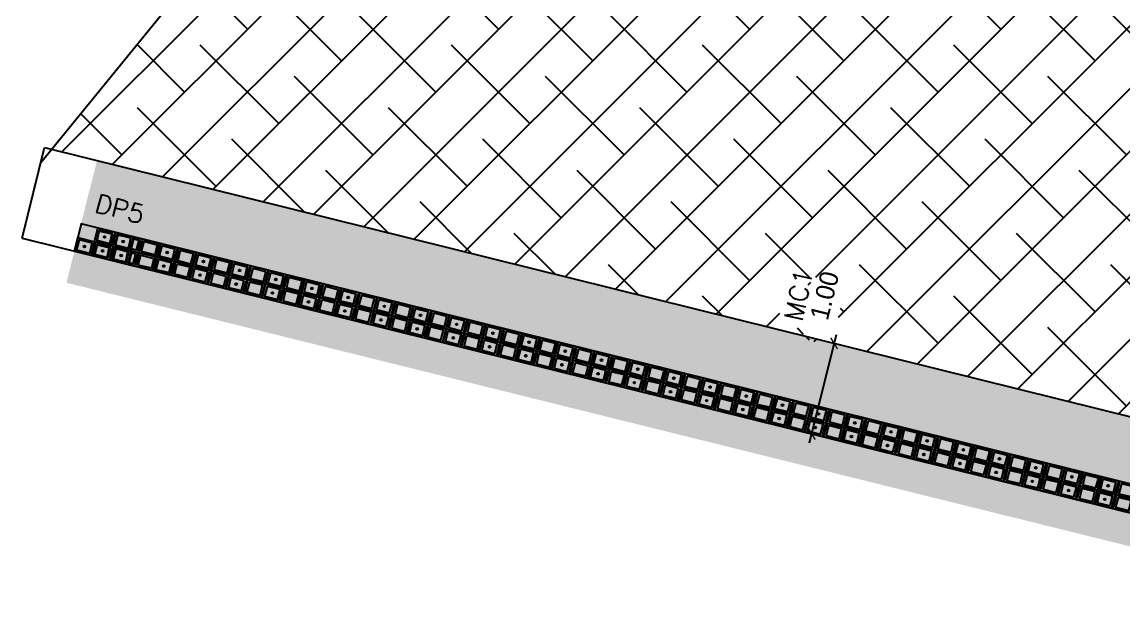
# Model space of a CAD drawing. Header units: metres. Extents: x -33.7 to 13.3, y -17.6 to 9.2.
# Drawn here: x -33.74 to -21.92, y -17.46 to -11.03 of the extents above; entities that cross this region are included whole.
import ezdxf
from ezdxf.enums import TextEntityAlignment as Align
from ezdxf.xclip import XClip

# ---------------------------------------------------------------- set-up
doc = ezdxf.new("R2010")
doc.units = ezdxf.units.M
doc.header["$XCLIPFRAME"] = 2
for name, color, linetype in [('00', 8, 'Continuous'), ('COTAS', 1, 'Continuous'), ('Pin DP1 en Muro de 15cm', 3, 'Continuous'), ('Pin DP1 en Muro de contencion de 30cm', 3, 'Continuous'), ('Pin DP5 en Muro de contencion de 30cm', 8, 'Continuous')]:
    doc.layers.add(name, color=color, linetype=linetype)
doc.layers.add('Cimiento corrido MC1 de 1.00 x 0.30 m', color=4, linetype='Continuous', transparency=0.5)
doc.layers.add('SOT Muro de contencion de 30cm', color=6, linetype='Continuous', transparency=0.5)
doc.styles.add('ROMANS', font='romans')
doc.styles.add('ROTULOS', font='GOTHIC.TTF')
doc.styles.get("Standard").update_dxf_attribs({"font": 'arial.ttf'})
doc.dimstyles.new('DIM_100_2', dxfattribs={"dimtxt": 0.2, "dimasz": 0.1, "dimexe": 0.1, "dimexo": 0.1, "dimgap": 0.15, "dimtad": 1, "dimdsep": 46, "dimtxsty": 'ROTULOS', "dimblk": 'ARCHTICK', "dimcen": 0.1, "dimdle": 0.1, "dimaunit": 1, "dimadec": 3, "dimazin": 3, "dimtfac": 1, "dimtix": 1, "dimtmove": 2, "dimatfit": 3, "dimldrblk": 'FLECHA', "dimfxl": 0.25, "dimtvp": 1, "dimtolj": 1, "dimlwd": -1, "dimlwe": -1})

# ---------------------------------------------------------------- blocks, each defined once
blk = doc.blocks.new('*U92')
for points in [[(-0.075, 0.4), (0.075, 0.4), (0.075, 0.01), (-0.075, 0.01)], [(0.055, 0.38), (-0.055, 0.38), (-0.055, 0.235), (0.055, 0.235)], [(0.055, 0.215), (-0.055, 0.215), (-0.055, 0.195), (0.055, 0.195)], [(0.055, 0.175), (-0.055, 0.175), (-0.055, 0.03), (0.055, 0.03)]]:
    blk.add_lwpolyline(points, close=True)
at = {"color": 251}
blk.add_lwpolyline([(-0.075, 0), (0.075, 0)], dxfattribs=at)
at = {"color": 3}
blk.add_circle((0, 0.307), 0.00953, dxfattribs=at)
blk = doc.blocks.new('*U91')
for points in [[(-0.075, 0.4), (0.075, 0.4), (0.075, 0.01), (-0.075, 0.01)], [(0.055, 0.38), (-0.055, 0.38), (-0.055, 0.235), (0.055, 0.235)], [(0.055, 0.215), (-0.055, 0.215), (-0.055, 0.195), (0.055, 0.195)], [(0.055, 0.175), (-0.055, 0.175), (-0.055, 0.03), (0.055, 0.03)]]:
    blk.add_lwpolyline(points, close=True)
at = {"color": 251}
blk.add_lwpolyline([(-0.075, 0), (0.075, 0)], dxfattribs=at)
at = {"color": 3}
blk.add_circle((0, 0.307), 0.00953, dxfattribs=at)
blk = doc.blocks.new('*U90')
for points in [[(-0.075, 0.4), (0.075, 0.4), (0.075, 0.01), (-0.075, 0.01)], [(0.055, 0.38), (-0.055, 0.38), (-0.055, 0.235), (0.055, 0.235)], [(0.055, 0.215), (-0.055, 0.215), (-0.055, 0.195), (0.055, 0.195)], [(0.055, 0.175), (-0.055, 0.175), (-0.055, 0.03), (0.055, 0.03)]]:
    blk.add_lwpolyline(points, close=True)
at = {"color": 251}
blk.add_lwpolyline([(-0.075, 0), (0.075, 0)], dxfattribs=at)
at = {"color": 3}
blk.add_circle((0, 0.307), 0.00953, dxfattribs=at)
blk = doc.blocks.new('*U89')
for points in [[(-0.075, 0.4), (0.075, 0.4), (0.075, 0.01), (-0.075, 0.01)], [(0.055, 0.38), (-0.055, 0.38), (-0.055, 0.235), (0.055, 0.235)], [(0.055, 0.215), (-0.055, 0.215), (-0.055, 0.195), (0.055, 0.195)], [(0.055, 0.175), (-0.055, 0.175), (-0.055, 0.03), (0.055, 0.03)]]:
    blk.add_lwpolyline(points, close=True)
at = {"color": 251}
blk.add_lwpolyline([(-0.075, 0), (0.075, 0)], dxfattribs=at)
at = {"color": 3}
blk.add_circle((0, 0.307), 0.00953, dxfattribs=at)
blk = doc.blocks.new('*U88')
for points in [[(-0.075, 0.4), (0.075, 0.4), (0.075, 0.01), (-0.075, 0.01)], [(0.055, 0.38), (-0.055, 0.38), (-0.055, 0.235), (0.055, 0.235)], [(0.055, 0.215), (-0.055, 0.215), (-0.055, 0.195), (0.055, 0.195)], [(0.055, 0.175), (-0.055, 0.175), (-0.055, 0.03), (0.055, 0.03)]]:
    blk.add_lwpolyline(points, close=True)
at = {"color": 251}
blk.add_lwpolyline([(-0.075, 0), (0.075, 0)], dxfattribs=at)
at = {"color": 3}
blk.add_circle((0, 0.307), 0.00953, dxfattribs=at)
blk = doc.blocks.new('*U87')
for points in [[(-0.075, 0.4), (0.075, 0.4), (0.075, 0.01), (-0.075, 0.01)], [(0.055, 0.38), (-0.055, 0.38), (-0.055, 0.235), (0.055, 0.235)], [(0.055, 0.215), (-0.055, 0.215), (-0.055, 0.195), (0.055, 0.195)], [(0.055, 0.175), (-0.055, 0.175), (-0.055, 0.03), (0.055, 0.03)]]:
    blk.add_lwpolyline(points, close=True)
at = {"color": 251}
blk.add_lwpolyline([(-0.075, 0), (0.075, 0)], dxfattribs=at)
at = {"color": 3}
blk.add_circle((0, 0.307), 0.00953, dxfattribs=at)
blk = doc.blocks.new('*U86')
for points in [[(-0.075, 0.4), (0.075, 0.4), (0.075, 0.01), (-0.075, 0.01)], [(0.055, 0.38), (-0.055, 0.38), (-0.055, 0.235), (0.055, 0.235)], [(0.055, 0.215), (-0.055, 0.215), (-0.055, 0.195), (0.055, 0.195)], [(0.055, 0.175), (-0.055, 0.175), (-0.055, 0.03), (0.055, 0.03)]]:
    blk.add_lwpolyline(points, close=True)
at = {"color": 251}
blk.add_lwpolyline([(-0.075, 0), (0.075, 0)], dxfattribs=at)
at = {"color": 3}
blk.add_circle((0, 0.307), 0.00953, dxfattribs=at)
blk = doc.blocks.new('*U85')
for points in [[(-0.075, 0.4), (0.075, 0.4), (0.075, 0.01), (-0.075, 0.01)], [(0.055, 0.38), (-0.055, 0.38), (-0.055, 0.235), (0.055, 0.235)], [(0.055, 0.215), (-0.055, 0.215), (-0.055, 0.195), (0.055, 0.195)], [(0.055, 0.175), (-0.055, 0.175), (-0.055, 0.03), (0.055, 0.03)]]:
    blk.add_lwpolyline(points, close=True)
at = {"color": 251}
blk.add_lwpolyline([(-0.075, 0), (0.075, 0)], dxfattribs=at)
at = {"color": 3}
blk.add_circle((0, 0.307), 0.00953, dxfattribs=at)
blk = doc.blocks.new('*U84')
for points in [[(-0.075, 0.4), (0.075, 0.4), (0.075, 0.01), (-0.075, 0.01)], [(0.055, 0.38), (-0.055, 0.38), (-0.055, 0.235), (0.055, 0.235)], [(0.055, 0.215), (-0.055, 0.215), (-0.055, 0.195), (0.055, 0.195)], [(0.055, 0.175), (-0.055, 0.175), (-0.055, 0.03), (0.055, 0.03)]]:
    blk.add_lwpolyline(points, close=True)
at = {"color": 251}
blk.add_lwpolyline([(-0.075, 0), (0.075, 0)], dxfattribs=at)
at = {"color": 3}
blk.add_circle((0, 0.307), 0.00953, dxfattribs=at)
blk = doc.blocks.new('*U83')
for points in [[(-0.075, 0.4), (0.075, 0.4), (0.075, 0.01), (-0.075, 0.01)], [(0.055, 0.38), (-0.055, 0.38), (-0.055, 0.235), (0.055, 0.235)], [(0.055, 0.215), (-0.055, 0.215), (-0.055, 0.195), (0.055, 0.195)], [(0.055, 0.175), (-0.055, 0.175), (-0.055, 0.03), (0.055, 0.03)]]:
    blk.add_lwpolyline(points, close=True)
at = {"color": 251}
blk.add_lwpolyline([(-0.075, 0), (0.075, 0)], dxfattribs=at)
at = {"color": 3}
blk.add_circle((0, 0.307), 0.00953, dxfattribs=at)
blk = doc.blocks.new('*U82')
for points in [[(-0.075, 0.4), (0.075, 0.4), (0.075, 0.01), (-0.075, 0.01)], [(0.055, 0.38), (-0.055, 0.38), (-0.055, 0.235), (0.055, 0.235)], [(0.055, 0.215), (-0.055, 0.215), (-0.055, 0.195), (0.055, 0.195)], [(0.055, 0.175), (-0.055, 0.175), (-0.055, 0.03), (0.055, 0.03)]]:
    blk.add_lwpolyline(points, close=True)
at = {"color": 251}
blk.add_lwpolyline([(-0.075, 0), (0.075, 0)], dxfattribs=at)
at = {"color": 3}
blk.add_circle((0, 0.307), 0.00953, dxfattribs=at)
blk = doc.blocks.new('*U81')
for points in [[(-0.075, 0.4), (0.075, 0.4), (0.075, 0.01), (-0.075, 0.01)], [(0.055, 0.38), (-0.055, 0.38), (-0.055, 0.235), (0.055, 0.235)], [(0.055, 0.215), (-0.055, 0.215), (-0.055, 0.195), (0.055, 0.195)], [(0.055, 0.175), (-0.055, 0.175), (-0.055, 0.03), (0.055, 0.03)]]:
    blk.add_lwpolyline(points, close=True)
at = {"color": 251}
blk.add_lwpolyline([(-0.075, 0), (0.075, 0)], dxfattribs=at)
at = {"color": 3}
blk.add_circle((0, 0.307), 0.00953, dxfattribs=at)
blk = doc.blocks.new('*U75')
for points in [[(-0.075, 0.4), (0.075, 0.4), (0.075, 0.01), (-0.075, 0.01)], [(0.055, 0.38), (-0.055, 0.38), (-0.055, 0.235), (0.055, 0.235)], [(0.055, 0.215), (-0.055, 0.215), (-0.055, 0.195), (0.055, 0.195)], [(0.055, 0.175), (-0.055, 0.175), (-0.055, 0.03), (0.055, 0.03)]]:
    blk.add_lwpolyline(points, close=True)
at = {"color": 251}
blk.add_lwpolyline([(-0.075, 0), (0.075, 0)], dxfattribs=at)
at = {"color": 3}
blk.add_circle((0, 0.102), 0.00953, dxfattribs=at)
blk = doc.blocks.new('*U76')
for points in [[(-0.075, 0.4), (0.075, 0.4), (0.075, 0.01), (-0.075, 0.01)], [(0.055, 0.38), (-0.055, 0.38), (-0.055, 0.235), (0.055, 0.235)], [(0.055, 0.215), (-0.055, 0.215), (-0.055, 0.195), (0.055, 0.195)], [(0.055, 0.175), (-0.055, 0.175), (-0.055, 0.03), (0.055, 0.03)]]:
    blk.add_lwpolyline(points, close=True)
at = {"color": 251}
blk.add_lwpolyline([(-0.075, 0), (0.075, 0)], dxfattribs=at)
at = {"color": 3}
blk.add_circle((0, 0.102), 0.00953, dxfattribs=at)
blk = doc.blocks.new('*U77')
for points in [[(-0.075, 0.4), (0.075, 0.4), (0.075, 0.01), (-0.075, 0.01)], [(0.055, 0.38), (-0.055, 0.38), (-0.055, 0.235), (0.055, 0.235)], [(0.055, 0.215), (-0.055, 0.215), (-0.055, 0.195), (0.055, 0.195)], [(0.055, 0.175), (-0.055, 0.175), (-0.055, 0.03), (0.055, 0.03)]]:
    blk.add_lwpolyline(points, close=True)
at = {"color": 251}
blk.add_lwpolyline([(-0.075, 0), (0.075, 0)], dxfattribs=at)
at = {"color": 3}
blk.add_circle((0, 0.102), 0.00953, dxfattribs=at)
blk = doc.blocks.new('*U78')
for points in [[(-0.075, 0.4), (0.075, 0.4), (0.075, 0.01), (-0.075, 0.01)], [(0.055, 0.38), (-0.055, 0.38), (-0.055, 0.235), (0.055, 0.235)], [(0.055, 0.215), (-0.055, 0.215), (-0.055, 0.195), (0.055, 0.195)], [(0.055, 0.175), (-0.055, 0.175), (-0.055, 0.03), (0.055, 0.03)]]:
    blk.add_lwpolyline(points, close=True)
at = {"color": 251}
blk.add_lwpolyline([(-0.075, 0), (0.075, 0)], dxfattribs=at)
at = {"color": 3}
blk.add_circle((0, 0.102), 0.00953, dxfattribs=at)
blk = doc.blocks.new('*U79')
for points in [[(-0.075, 0.4), (0.075, 0.4), (0.075, 0.01), (-0.075, 0.01)], [(0.055, 0.38), (-0.055, 0.38), (-0.055, 0.235), (0.055, 0.235)], [(0.055, 0.215), (-0.055, 0.215), (-0.055, 0.195), (0.055, 0.195)], [(0.055, 0.175), (-0.055, 0.175), (-0.055, 0.03), (0.055, 0.03)]]:
    blk.add_lwpolyline(points, close=True)
at = {"color": 251}
blk.add_lwpolyline([(-0.075, 0), (0.075, 0)], dxfattribs=at)
at = {"color": 3}
blk.add_circle((0, 0.102), 0.00953, dxfattribs=at)
blk = doc.blocks.new('*U80')
for points in [[(-0.075, 0.4), (0.075, 0.4), (0.075, 0.01), (-0.075, 0.01)], [(0.055, 0.38), (-0.055, 0.38), (-0.055, 0.235), (0.055, 0.235)], [(0.055, 0.215), (-0.055, 0.215), (-0.055, 0.195), (0.055, 0.195)], [(0.055, 0.175), (-0.055, 0.175), (-0.055, 0.03), (0.055, 0.03)]]:
    blk.add_lwpolyline(points, close=True)
at = {"color": 251}
blk.add_lwpolyline([(-0.075, 0), (0.075, 0)], dxfattribs=at)
at = {"color": 3}
blk.add_circle((0, 0.102), 0.00953, dxfattribs=at)
blk = doc.blocks.new('*U14')
for points in [[(-0.075, 0.4), (0.075, 0.4), (0.075, 0.01), (-0.075, 0.01)], [(0.055, 0.38), (-0.055, 0.38), (-0.055, 0.235), (0.055, 0.235)], [(0.055, 0.215), (-0.055, 0.215), (-0.055, 0.195), (0.055, 0.195)], [(0.055, 0.175), (-0.055, 0.175), (-0.055, 0.03), (0.055, 0.03)]]:
    blk.add_lwpolyline(points, close=True)
at = {"color": 251}
blk.add_lwpolyline([(-0.075, 0), (0.075, 0)], dxfattribs=at)
at = {"color": 3}
blk.add_circle((0, 0.102), 0.00953, dxfattribs=at)
blk = doc.blocks.new('*U65')
for points in [[(-0.075, 0.4), (0.075, 0.4), (0.075, 0.01), (-0.075, 0.01)], [(0.055, 0.38), (-0.055, 0.38), (-0.055, 0.235), (0.055, 0.235)], [(0.055, 0.215), (-0.055, 0.215), (-0.055, 0.195), (0.055, 0.195)], [(0.055, 0.175), (-0.055, 0.175), (-0.055, 0.03), (0.055, 0.03)]]:
    blk.add_lwpolyline(points, close=True)
blk = doc.blocks.new('*U95')
for points in [[(-0.075, 0.4), (0.075, 0.4), (0.075, 0.01), (-0.075, 0.01)], [(0.055, 0.38), (-0.055, 0.38), (-0.055, 0.235), (0.055, 0.235)], [(0.055, 0.215), (-0.055, 0.215), (-0.055, 0.195), (0.055, 0.195)], [(0.055, 0.175), (-0.055, 0.175), (-0.055, 0.03), (0.055, 0.03)]]:
    blk.add_lwpolyline(points, close=True)
at = {"color": 251}
blk.add_lwpolyline([(-0.075, 0), (0.075, 0)], dxfattribs=at)
at = {"color": 3}
blk.add_circle((0, 0.307), 0.00953, dxfattribs=at)
blk = doc.blocks.new('*U94')
for points in [[(-0.075, 0.4), (0.075, 0.4), (0.075, 0.01), (-0.075, 0.01)], [(0.055, 0.38), (-0.055, 0.38), (-0.055, 0.235), (0.055, 0.235)], [(0.055, 0.215), (-0.055, 0.215), (-0.055, 0.195), (0.055, 0.195)], [(0.055, 0.175), (-0.055, 0.175), (-0.055, 0.03), (0.055, 0.03)]]:
    blk.add_lwpolyline(points, close=True)
at = {"color": 251}
blk.add_lwpolyline([(-0.075, 0), (0.075, 0)], dxfattribs=at)
at = {"color": 3}
blk.add_circle((0, 0.307), 0.00953, dxfattribs=at)
blk = doc.blocks.new('*U93')
for points in [[(-0.075, 0.4), (0.075, 0.4), (0.075, 0.01), (-0.075, 0.01)], [(0.055, 0.38), (-0.055, 0.38), (-0.055, 0.235), (0.055, 0.235)], [(0.055, 0.215), (-0.055, 0.215), (-0.055, 0.195), (0.055, 0.195)], [(0.055, 0.175), (-0.055, 0.175), (-0.055, 0.03), (0.055, 0.03)]]:
    blk.add_lwpolyline(points, close=True)
at = {"color": 251}
blk.add_lwpolyline([(-0.075, 0), (0.075, 0)], dxfattribs=at)
at = {"color": 3}
blk.add_circle((0, 0.307), 0.00953, dxfattribs=at)
blk = doc.blocks.new('*U98')
for points in [[(-0.075, 0.4), (0.075, 0.4), (0.075, 0.01), (-0.075, 0.01)], [(0.055, 0.38), (-0.055, 0.38), (-0.055, 0.235), (0.055, 0.235)], [(0.055, 0.215), (-0.055, 0.215), (-0.055, 0.195), (0.055, 0.195)], [(0.055, 0.175), (-0.055, 0.175), (-0.055, 0.03), (0.055, 0.03)]]:
    blk.add_lwpolyline(points, close=True)
at = {"color": 251}
blk.add_lwpolyline([(-0.075, 0), (0.075, 0)], dxfattribs=at)
at = {"color": 3}
blk.add_circle((0, 0.307), 0.00953, dxfattribs=at)
blk = doc.blocks.new('*U97')
for points in [[(-0.075, 0.4), (0.075, 0.4), (0.075, 0.01), (-0.075, 0.01)], [(0.055, 0.38), (-0.055, 0.38), (-0.055, 0.235), (0.055, 0.235)], [(0.055, 0.215), (-0.055, 0.215), (-0.055, 0.195), (0.055, 0.195)], [(0.055, 0.175), (-0.055, 0.175), (-0.055, 0.03), (0.055, 0.03)]]:
    blk.add_lwpolyline(points, close=True)
at = {"color": 251}
blk.add_lwpolyline([(-0.075, 0), (0.075, 0)], dxfattribs=at)
at = {"color": 3}
blk.add_circle((0, 0.307), 0.00953, dxfattribs=at)
blk = doc.blocks.new('*U96')
for points in [[(-0.075, 0.4), (0.075, 0.4), (0.075, 0.01), (-0.075, 0.01)], [(0.055, 0.38), (-0.055, 0.38), (-0.055, 0.235), (0.055, 0.235)], [(0.055, 0.215), (-0.055, 0.215), (-0.055, 0.195), (0.055, 0.195)], [(0.055, 0.175), (-0.055, 0.175), (-0.055, 0.03), (0.055, 0.03)]]:
    blk.add_lwpolyline(points, close=True)
at = {"color": 251}
blk.add_lwpolyline([(-0.075, 0), (0.075, 0)], dxfattribs=at)
at = {"color": 3}
blk.add_circle((0, 0.307), 0.00953, dxfattribs=at)
blk = doc.blocks.new('*U100')
for points in [[(-0.075, 0.4), (0.075, 0.4), (0.075, 0.01), (-0.075, 0.01)], [(0.055, 0.38), (-0.055, 0.38), (-0.055, 0.235), (0.055, 0.235)], [(0.055, 0.215), (-0.055, 0.215), (-0.055, 0.195), (0.055, 0.195)], [(0.055, 0.175), (-0.055, 0.175), (-0.055, 0.03), (0.055, 0.03)]]:
    blk.add_lwpolyline(points, close=True)
at = {"color": 251}
blk.add_lwpolyline([(-0.075, 0), (0.075, 0)], dxfattribs=at)
at = {"color": 3}
blk.add_circle((0, 0.307), 0.00953, dxfattribs=at)
blk = doc.blocks.new('*U99')
for points in [[(-0.075, 0.4), (0.075, 0.4), (0.075, 0.01), (-0.075, 0.01)], [(0.055, 0.38), (-0.055, 0.38), (-0.055, 0.235), (0.055, 0.235)], [(0.055, 0.215), (-0.055, 0.215), (-0.055, 0.195), (0.055, 0.195)], [(0.055, 0.175), (-0.055, 0.175), (-0.055, 0.03), (0.055, 0.03)]]:
    blk.add_lwpolyline(points, close=True)
at = {"color": 251}
blk.add_lwpolyline([(-0.075, 0), (0.075, 0)], dxfattribs=at)
at = {"color": 3}
blk.add_circle((0, 0.307), 0.00953, dxfattribs=at)
blk = doc.blocks.new('*U562')
for points in [[(-0.075, 0.4), (0.075, 0.4), (0.075, 0.21), (-0.075, 0.21)], [(0.055, 0.38), (-0.055, 0.38), (-0.055, 0.235), (0.055, 0.235)]]:
    blk.add_lwpolyline(points, close=True)
at = {"color": 251}
blk.add_lwpolyline([(-0.075, 0.2), (0.075, 0.2)], dxfattribs=at)
blk.add_lwpolyline([(0.055, 0.21), (0.055, 0.215), (-0.055, 0.215), (-0.055, 0.21)])
at = {"color": 3}
blk.add_circle((0, 0.307), 0.00953, dxfattribs=at)
blk = doc.blocks.new('*U12')
for points in [[(-0.075, 0.4), (0.075, 0.4), (0.075, 0.01), (-0.075, 0.01)], [(0.055, 0.38), (-0.055, 0.38), (-0.055, 0.235), (0.055, 0.235)], [(0.055, 0.215), (-0.055, 0.215), (-0.055, 0.195), (0.055, 0.195)], [(0.055, 0.175), (-0.055, 0.175), (-0.055, 0.03), (0.055, 0.03)]]:
    blk.add_lwpolyline(points, close=True)
at = {"color": 251}
blk.add_lwpolyline([(-0.075, 0), (0.075, 0)], dxfattribs=at)
at = {"color": 3}
for centre in [(0, 0.307), (0, 0.102)]:
    blk.add_circle(centre, 0.00953, dxfattribs=at)
blk = doc.blocks.new('_ArchTick')
at = {"color": 0, "linetype": 'ByBlock', "lineweight": -2, "const_width": 0.15}
blk.add_lwpolyline([(-0.5, -0.5), (0.5, 0.5)], dxfattribs=at)
blk = doc.blocks.new('*D407')
at = {"layer": 'COTAS'}
for p, q in [((-25.288, -15.55), (-25, -14.385)), ((-25.121, -14.458), (-25.121, -14.458)), ((-25.361, -15.428), (-25.361, -15.428))]:
    blk.add_line(p, q, dxfattribs=at)
at = {"layer": 'Defpoints', "color": 0}
for p in [(-25.024, -14.482), (-25.024, -14.482), (-25.264, -15.453)]:
    blk.add_point(p, dxfattribs=at)
at = {"layer": 'COTAS', "linetype": 'ByBlock', "xscale": 0.1, "yscale": 0.1, "zscale": 0.1}
for p, rotation in [((-25.024, -14.482), 76.07958780620619), ((-25.264, -15.453), 256.0795878062062)]:
    blk.add_blockref('_ArchTick', p, dxfattribs=dict(at, rotation=rotation))
at = {"layer": 'COTAS', "color": 1, "insert": (-25.126, -13.969), "char_height": 0.2, "attachment_point": 5, "rotation": 76.0796, "style": 'ROTULOS'}
blk.add_mtext('\\A1;1.00', dxfattribs=at)
blk = doc.blocks.new('FLECHA')
h = blk.add_hatch(color=256)
edge = h.paths.add_edge_path()
edge.add_line((-0.76, -0.72), (-0.35, 0))
edge.add_line((-0.35, 0), (-0.76, 0.72))
edge.add_arc((-0.63, 0.79), 0.15, 30, 210, ccw=False)
edge.add_line((-0.5, 0.87), (0, 0))
edge.add_line((0, 0), (-0.5, -0.87))
edge.add_arc((-0.63, -0.79), 0.15, 150, 330, ccw=False)
blk.add_line((-0.35, 0), (-1.83, 0))
blk.add_lwpolyline([(-0.76, -0.72), (-0.35, 0), (-0.76, 0.72, -1), (-0.5, 0.87), (0, 0), (-0.5, -0.87, -1)], format="xyb", close=True)
blk = doc.blocks.new('Pin DP1 en Muro de 15cm')
at = {"layer": 'Pin DP1 en Muro de 15cm'}
blk.add_hatch(color=256, dxfattribs=at).paths.add_polyline_path([(-33.1232, -13.3707), (-33.1497, -13.4775), (-33.0089, -13.5124), (-32.9825, -13.4056)])
blk.add_lwpolyline([(-33.1232, -13.3707), (-33.1497, -13.4775), (-33.0089, -13.5124), (-32.9825, -13.4056)], close=True, dxfattribs=at)
blk = doc.blocks.new('Pin DP1 en Muro de contencion de 30cm')
at = {"layer": 'Pin DP1 en Muro de contencion de 30cm'}
blk.add_hatch(color=256, dxfattribs=at).paths.add_polyline_path([(-17.68, -16.0187), (-17.7867, -15.9923), (-17.8216, -16.133), (-17.7149, -16.1595)])
blk.add_lwpolyline([(-17.68, -16.0187), (-17.7867, -15.9923), (-17.8216, -16.133), (-17.7149, -16.1595)], close=True, dxfattribs=at)
blk = doc.blocks.new('Pin DP5 en Muro de contencion de 30cm v2')
at = {"layer": 'Pin DP5 en Muro de contencion de 30cm'}
for points in [[(-11.591, 8.8152), (-11.591, 8.7052), (-11.446, 8.7052), (-11.446, 8.8152)], [(-11.386, 8.8152), (-11.386, 8.7052), (-11.241, 8.7052), (-11.241, 8.8152)], [(-11.591, 8.6652), (-11.591, 8.5552), (-11.446, 8.5552), (-11.446, 8.6652)], [(-11.386, 8.6652), (-11.386, 8.5552), (-11.241, 8.5552), (-11.241, 8.6652)]]:
    blk.add_hatch(color=256, dxfattribs=at).paths.add_polyline_path(points)
for points in [[(-11.591, 8.8152), (-11.591, 8.7052), (-11.446, 8.7052), (-11.446, 8.8152)], [(-11.386, 8.8152), (-11.386, 8.7052), (-11.241, 8.7052), (-11.241, 8.8152)], [(-11.591, 8.6652), (-11.591, 8.5552), (-11.446, 8.5552), (-11.446, 8.6652)], [(-11.386, 8.6652), (-11.386, 8.5552), (-11.241, 8.5552), (-11.241, 8.6652)]]:
    blk.add_lwpolyline(points, close=True, dxfattribs=at)
blk = doc.blocks.new('xMuro 30')
blk.add_hatch(color=256).paths.add_polyline_path([(0, -0.15), (1, -0.15), (1, 0.15), (0, 0.15)])
blk.add_lwpolyline([(0, -0.15), (1, -0.15), (1, 0.15), (0, 0.15)], close=True)
at = {"color": 250, "flags": 1}
for tag, p in [('ID', (0, -0.25)), ('TIPO', (0, -0.35)), ('ESPESOR', (0, -0.45)), ('LARGO', (0, -0.55)), ('ALTO', (0, -0.65)), ('AREA', (0, -0.75))]:
    blk.add_attdef(tag, p, '', height=0.08, dxfattribs=at)

msp = doc.modelspace()

# ---------------------------------------------------------------- hatches: boundary and pattern name
at = {"layer": '00'}
h = msp.add_hatch(dxfattribs=at)
h.set_pattern_fill('ANSI38', color=256, scale=0.15)
h.paths.add_polyline_path([(-4.659, 0.833), (-8.386, 0.833), (-8.386, -0.239), (-4.659, -0.239)])
h.paths.add_polyline_path([(-5.351, 0.037), (-4.717, 0.037), (-4.717, -0.263), (-5.351, -0.263)])
h.paths.add_polyline_path([(-8.183, 0.853), (-7.731, 0.853), (-7.731, 0.553), (-8.183, 0.553)])
h.paths.add_polyline_path([(-9.586, 0.833), (-9.586, -0.239), (-8.386, -0.239), (-8.386, 0.833)])
h.paths.add_polyline_path([(-8.386, 6.37), (-8.386, 1.533), (-4.659, 1.533), (-4.659, 3.329), (-2.586, 3.329), (-2.586, 6.37)])
h.paths.add_polyline_path([(-11.086, 6.37), (-11.086, 2.983), (-9.586, 2.983), (-9.586, 1.533), (-8.386, 1.533), (-8.386, 6.37)])
h.paths.add_polyline_path([(-9.539, 1.824), (-8.915, 1.824), (-8.915, 1.524), (-9.539, 1.524)])
h.paths.add_polyline_path([(-8.386, 6.37), (-8.386, 7.736), (-8.885, 7.736), (-9.285, 7.736), (-9.685, 7.736), (-10.085, 7.736), (-10.485, 7.736), (-10.611, 7.736), (-10.885, 7.736), (-11.086, 7.736), (-11.086, 6.37)])
h.paths.add_polyline_path([(-3.182, 7.886), (-3.182, 7.866), (-3.182, 7.836), (-3.182, 7.756), (-3.182, 7.736), (-3.372, 7.736), (-3.372, 7.836), (-3.76, 7.836), (-3.76, 7.736), (-3.986, 7.736), (-3.986, 6.736), (-4.686, 6.736), (-4.686, 7.736), (-4.922, 7.736), (-5.112, 7.736), (-5.36, 7.736), (-5.76, 7.736), (-6.16, 7.736), (-6.56, 7.736), (-6.96, 7.736), (-7.36, 7.736), (-7.586, 7.736), (-7.586, 6.736), (-8.286, 6.736), (-8.286, 7.736), (-8.386, 7.736), (-8.386, 6.37), (-2.586, 6.37), (-2.586, 6.736), (-2.936, 6.736), (-2.936, 7.736), (-3.172, 7.736), (-3.172, 7.836), (-3.172, 7.886)], is_closed=False)
h.paths.add_polyline_path([(-2.586, 3.329), (1.439, 3.329), (1.439, 4.945), (-2.011, 4.945), (-2.011, 6.37), (-2.586, 6.37)])
h.paths.add_polyline_path([(-2.011, 7.736), (-2.236, 7.736), (-2.236, 6.736), (-2.586, 6.736), (-2.586, 6.37), (-2.011, 6.37)])
h.paths.add_polyline_path([(4.657, 4.93), (3.946, 5.227), (4.057, 5.493), (2.139, 6.293), (2.139, 1.508), (3.23, 1.508)])
h.paths.add_polyline_path([(10.114, 2.817), (9.772, 2.96), (9.907, 3.283), (6.446, 4.726), (6.254, 4.265), (5.303, 4.661), (3.916, 1.333), (9.496, 1.333), (9.778, 2.009)])
h.paths.add_polyline_path([(8.72, 1.651), (9.341, 1.393), (9.188, 1.024), (8.567, 1.281)])
h.paths.add_polyline_path([(9.496, 1.333), (3.916, 1.333), (3.697, 0.808), (2.139, 0.808), (2.139, -2.664), (7.829, -2.664)])
h.paths.add_polyline_path([(7.03, -2.402), (7.65, -2.659), (7.497, -3.029), (6.877, -2.772)])
h.paths.add_polyline_path([(8.657, 1.345), (9.196, 1.093), (9.069, 0.821), (8.53, 1.073)])
h.paths.add_polyline_path([(7.453, -3.565), (7.829, -2.664), (2.139, -2.664), (2.139, -3.175), (3.074, -3.565)])
h.paths.add_polyline_path([(3.074, -3.565), (6.462, -4.978), (6.597, -4.655), (6.939, -4.797), (7.453, -3.565)])
h.paths.add_polyline_path([(-5.388, -2.664), (-5.388, -0.939), (-8.054, -0.939), (-8.054, -2.664)])
h.paths.add_polyline_path([(-6.037, -2.516), (-5.584, -2.516), (-5.584, -2.816), (-6.037, -2.816)])
h.paths.add_polyline_path([(-11.386, -3.895), (-11.386, -2.664), (-11.386, -0.317), (-12.886, -0.317), (-12.886, 0.54), (-15.857, -0.794), (-17.581, -3.388), (-14.072, -5.772), (-13.556, -4.995), (-12.557, -5.659)])
h.paths.add_polyline_path([(-15.857, -0.794), (-17.605, -1.58), (-17.459, -1.677), (-18.281, -2.913), (-17.581, -3.388)])
h.paths.add_polyline_path([(-12.886, 1.333), (-12.886, 2.419), (-15.383, 4.72), (-17.928, 4.72), (-20.733, 0.5), (-17.901, -1.383), (-15.546, -0.326), (-14.443, 1.333)])
h.paths.add_polyline_path([(-11.786, 2.983), (-12.886, 2.983), (-12.886, 2.827), (-15.36, 5.107), (-15.36, 5.514), (-11.786, 5.514), (-11.786, 2.983)])
h.paths.add_polyline_path([(-23.256, 0.133), (-23.174, 0.079), (-22.232, 1.496), (-20.983, 0.666), (-18.288, 4.72), (-18.66, 4.72), (-18.66, 7.036)])
h.paths.add_polyline_path([(-15.36, 7.036), (-15.36, 6.37), (-11.786, 6.37), (-11.786, 7.036)])
h.paths.add_polyline_path([(-14.949, 6.506), (-14.497, 6.506), (-14.497, 6.206), (-14.949, 6.206)])
h.paths.add_polyline_path([(-13.402, 7.054), (-12.731, 7.039), (-12.74, 6.639), (-13.411, 6.654)])
h.paths.add_polyline_path([(-11.736, 6.214), (-11.736, 6.37), (-15.36, 6.37), (-15.36, 6.214)])
h.paths.add_polyline_path([(-22.706, -7.317), (-22.475, -6.326), (-20.632, -6.747), (-19.995, -3.954), (-22.56, -2.248), (-24.25, -4.79), (-23.333, -5.399), (-24.025, -6.44)])
h.paths.add_polyline_path([(-25.764, -7.053), (-25.624, -7.088), (-25.913, -8.252), (-23.574, -8.832), (-23.488, -8.482), (-23.44, -8.247), (-23.818, -8.153), (-24.202, -8.058), (-24.59, -7.962), (-24.978, -7.866), (-25.366, -7.77), (-25.745, -7.676), (-25.709, -7.53), (-25.321, -7.626), (-24.932, -7.723), (-24.544, -7.819), (-24.156, -7.915), (-23.782, -8.008), (-23.394, -8.104), (-23.248, -8.14), (-23.345, -8.528), (-23.429, -8.868), (-23.088, -8.952), (-22.706, -7.317), (-24.025, -6.44), (-24.717, -7.481), (-25.639, -6.868)])
h.paths.add_polyline_path([(-19.328, -9.382), (-18.761, -9.759), (-16.351, -6.133), (-13.937, -7.738), (-13.774, -7.492), (-14.774, -6.827), (-14.238, -6.022), (-17.747, -3.638), (-19.922, -6.908), (-18.797, -7.165)])
h.paths.add_polyline_path([(-19.755, -10.809), (-19.549, -10.945), (-18.927, -10.009), (-19.403, -9.693), (-19.675, -10.829)])
h.paths.add_polyline_path([(-18.697, -16.05), (-18.266, -14.311), (-20.708, -12.688), (-19.715, -11.195), (-20.622, -10.594), (-20.888, -10.528), (-21.277, -10.432), (-21.665, -10.335), (-22.053, -10.239), (-22.124, -10.222), (-24.966, -14.496)])
h.paths.add_polyline_path([(-24.966, -14.496), (-22.124, -10.222), (-22.441, -10.143), (-22.83, -10.047), (-23.218, -9.95), (-23.606, -9.854), (-23.994, -9.758), (-24.383, -9.662), (-24.771, -9.566), (-25.159, -9.469), (-25.547, -9.373), (-25.936, -9.277), (-26.153, -9.223), (-26.324, -9.181), (-26.712, -9.084), (-27.1, -8.988), (-27.204, -8.963), (-30.045, -13.237), (-25.676, -14.32)])
h.paths.add_polyline_path([(-22.197, -9.41), (-21.506, -9.571), (-21.597, -9.961), (-22.288, -9.799)])
h.paths.add_polyline_path([(-27.204, -8.963), (-27.489, -8.892), (-27.877, -8.796), (-28.265, -8.699), (-28.289, -8.694), (-28.653, -8.603), (-29.032, -8.509), (-29.103, -8.492), (-31.944, -12.767), (-30.045, -13.237)])
h.paths.add_polyline_path([(-29.629, -8.361), (-29.697, -8.345), (-29.733, -8.336), (-30.042, -8.259), (-33.418, -12.401), (-31.944, -12.767), (-29.103, -8.492), (-29.25, -8.455)])
h.paths.add_polyline_path([(-27.314, -6.102), (-26.926, -6.198), (-26.538, -6.294), (-26.481, -6.309), (-26.799, -6.097), (-26.107, -5.056), (-26.525, -4.778), (-27.393, -6.082), (-27.324, -6.1)], is_closed=False)
h.paths.add_polyline_path([(-26.184, -6.537), (-26.192, -6.571), (-26.338, -6.535), (-26.329, -6.501), (-26.584, -6.438), (-26.972, -6.341), (-27.36, -6.245), (-27.482, -6.215), (-27.717, -6.569), (-26.073, -6.976), (-25.889, -6.702), (-26.11, -6.555)])
h.paths.add_polyline_path([(-27.789, -6.676), (-28.424, -7.63), (-28.048, -7.723)])
h.paths.add_polyline_path([(-23.174, 0.079), (-23.256, 0.133), (-26.525, -4.778), (-26.107, -5.056), (-25.415, -4.015), (-24.499, -4.624), (-22.81, -2.082), (-24.059, -1.252)])
h.paths.add_polyline_path([(-14.443, 1.333), (-15.546, -0.326), (-12.886, 0.869), (-12.886, 1.333)])
h.paths.add_polyline_path([(-11.038, -0.464), (-11.038, -0.317), (-11.386, -0.317), (-11.386, -2.664), (-11.354, -2.664), (-11.354, -0.464)])
h.paths.add_polyline_path([(-19.922, -6.908), (-17.747, -3.638), (-18.447, -3.163), (-19.286, -4.425), (-19.728, -4.131), (-20.339, -6.813)])
h.paths.add_polyline_path([(2.152, -2.899), (2.776, -2.899), (2.776, -3.199), (2.152, -3.199)])
h.paths.add_polyline_path([(-20.745, -3.73), (-20.048, -3.863), (-20.123, -4.256), (-20.819, -4.123)])
h.paths.add_polyline_path([(-25.755, -7.663), (-25.151, -7.821), (-25.227, -8.111), (-25.831, -7.953)])
h.paths.add_polyline_path([(-19.299, -9.155), (-19.053, -8.81), (-18.809, -8.983), (-19.054, -9.329)])
h.paths.add_polyline_path([(-20.989, -10.525), (-20.559, -10.632), (-20.631, -10.923), (-21.061, -10.816)])
h.paths.add_polyline_path([(-25.441, -14.409), (-25.279, -13.758), (-24.891, -13.854), (-25.053, -14.506)])
h.paths.add_polyline_path([(-25.651, -14.353), (-25.522, -13.772), (-25.229, -13.836), (-25.358, -14.417)])
h.paths.add_polyline_path([(-19.858, -6.094), (-19.464, -5.503), (-19.131, -5.725), (-19.525, -6.315)])
h.paths.add_polyline_path([(-2.011, 6.625), (-2.096, 6.625), (-2.096, 6.925), (-2.011, 6.925)], flags=16)
h.paths.add_polyline_path([(-2.011, 6.815), (-2.159, 6.815), (-2.159, 7.215), (-2.011, 7.215)], flags=16)
h.paths.add_polyline_path([(-7.15, 0.805), (-6.441, 0.789), (-6.45, 0.389), (-7.159, 0.405)], flags=16)
h.paths.add_polyline_path([(-7.123, 0.487), (-6.547, 0.487), (-6.547, 0.187), (-7.123, 0.187)], flags=16)
h.paths.add_polyline_path([(-6.049, -0.136), (-6.049, 0.564), (-5.649, 0.564), (-5.649, -0.136)], flags=16)
h.paths.add_polyline_path([(-11.025, 6.021), (-10.391, 6.021), (-10.391, 5.721), (-11.025, 5.721)], flags=16)
h.paths.add_polyline_path([(-10.74, 4.226), (-10.164, 4.226), (-10.164, 3.926), (-10.74, 3.926)], flags=16)
h.paths.add_polyline_path([(-10.837, 4.573), (-10.128, 4.573), (-10.128, 4.173), (-10.837, 4.173)], flags=16)
h.paths.add_polyline_path([(-8.973, 6.901), (-8.973, 7.572), (-8.573, 7.572), (-8.573, 6.901)], flags=16)
h.paths.add_polyline_path([(-10.097, 7.638), (-9.426, 7.623), (-9.435, 7.223), (-10.106, 7.238)], flags=16)
h.paths.add_polyline_path([(-10.022, 7.315), (-9.427, 7.315), (-9.427, 7.015), (-10.022, 7.015)], flags=16)
h.paths.add_polyline_path([(-10.837, 7.035), (-10.128, 7.035), (-10.128, 6.635), (-10.837, 6.635)], flags=16)
h.paths.add_polyline_path([(-10.74, 6.688), (-10.164, 6.688), (-10.164, 6.388), (-10.74, 6.388)], flags=16)
h.paths.add_polyline_path([(-5.373, 6.901), (-5.373, 7.572), (-4.973, 7.572), (-4.973, 6.901)], flags=16)
h.paths.add_polyline_path([(-6.324, 7.365), (-5.729, 7.365), (-5.729, 7.065), (-6.324, 7.065)], flags=16)
h.paths.add_polyline_path([(-6.4, 7.638), (-5.729, 7.623), (-5.738, 7.223), (-6.409, 7.238)], flags=16)
h.paths.add_polyline_path([(-3.787, 7.215), (-3.078, 7.215), (-3.078, 6.815), (-3.787, 6.815)], flags=16)
h.paths.add_polyline_path([(-7.29, 6.868), (-6.714, 6.868), (-6.714, 6.568), (-7.29, 6.568)], flags=16)
h.paths.add_polyline_path([(-7.387, 7.215), (-6.678, 7.215), (-6.678, 6.815), (-7.387, 6.815)], flags=16)
h.paths.add_polyline_path([(-1.84, 4.034), (-1.13, 4.034), (-1.13, 3.634), (-1.84, 3.634)], flags=16)
h.paths.add_polyline_path([(0.416, 4.245), (0.992, 4.245), (0.992, 3.945), (0.416, 3.945)], flags=16)
h.paths.add_polyline_path([(0.323, 4.592), (1.033, 4.592), (1.033, 4.192), (0.323, 4.192)], flags=16)
h.paths.add_polyline_path([(3.314, 4.588), (3.963, 4.302), (3.802, 3.936), (3.153, 4.221)], flags=16)
h.paths.add_polyline_path([(3.23, 4.245), (3.757, 4.014), (3.637, 3.739), (3.109, 3.971)], flags=16)
h.paths.add_polyline_path([(2.147, -0.373), (2.77, -0.373), (2.77, -0.673), (2.147, -0.673)], flags=16)
h.paths.add_polyline_path([(3.13, 0.677), (3.773, 0.677), (3.773, 0.377), (3.13, 0.377)], flags=16)
h.paths.add_polyline_path([(6.967, -2.708), (7.506, -2.96), (7.379, -3.232), (6.84, -2.98)], flags=16)
h.paths.add_polyline_path([(-7.972, -0.967), (-7.263, -0.983), (-7.272, -1.383), (-7.981, -1.367)], flags=16)
h.paths.add_polyline_path([(-7.945, -1.285), (-7.368, -1.285), (-7.368, -1.585), (-7.945, -1.585)], flags=16)
h.paths.add_polyline_path([(-16.053, -4.183), (-15.808, -3.838), (-15.563, -4.011), (-15.809, -4.357)], flags=16)
h.paths.add_polyline_path([(-15.882, -4.409), (-15.489, -3.818), (-15.156, -4.039), (-15.549, -4.63)], flags=16)
h.paths.add_polyline_path([(-15.494, -0.66), (-15.192, -1.302), (-15.553, -1.472), (-15.856, -0.831)], flags=16)
h.paths.add_polyline_path([(-15.192, -0.707), (-14.979, -1.074), (-15.239, -1.224), (-15.451, -0.857)], flags=16)
h.paths.add_polyline_path([(-12.495, -4.057), (-11.937, -4.431), (-12.16, -4.763), (-12.718, -4.389)], flags=16)
h.paths.add_polyline_path([(-12.618, -4.344), (-12.138, -4.697), (-12.316, -4.939), (-12.796, -4.586)], flags=16)
h.paths.add_polyline_path([(-18.186, -2.837), (-17.793, -2.246), (-17.46, -2.468), (-17.852, -3.059)], flags=16)
h.paths.add_polyline_path([(-19.681, 0.798), (-19.09, 0.405), (-19.312, 0.072), (-19.903, 0.465)], flags=16)
h.paths.add_polyline_path([(-15.093, 3.585), (-14.751, 3.836), (-14.573, 3.594), (-14.915, 3.343)], flags=16)
h.paths.add_polyline_path([(-19.163, 2.653), (-18.572, 2.26), (-18.793, 1.927), (-19.384, 2.32)], flags=16)
h.paths.add_polyline_path([(-18.87, 2.727), (-18.529, 2.476), (-18.707, 2.234), (-19.048, 2.486)], flags=16)
h.paths.add_polyline_path([(-15.054, 3.297), (-14.514, 3.757), (-14.255, 3.452), (-14.795, 2.992)], flags=16)
h.paths.add_polyline_path([(-15.347, 5.506), (-14.724, 5.506), (-14.724, 5.206), (-15.347, 5.206)], flags=16)
h.paths.add_polyline_path([(-13.666, 5.485), (-12.956, 5.469), (-12.965, 5.07), (-13.675, 5.086)], flags=16)
h.paths.add_polyline_path([(-13.638, 5.167), (-13.062, 5.167), (-13.062, 4.867), (-13.638, 4.867)], flags=16)
h.paths.add_polyline_path([(-20.941, 3.293), (-20.462, 2.94), (-20.64, 2.699), (-21.119, 3.052)], flags=16)
h.paths.add_polyline_path([(-20.811, 3.603), (-20.252, 3.231), (-20.474, 2.898), (-21.033, 3.27)], flags=16)
h.paths.add_polyline_path([(-13.338, 6.737), (-12.743, 6.737), (-12.743, 6.437), (-13.338, 6.437)], flags=16)
h.paths.add_polyline_path([(-20.669, -4.067), (-20.25, -4.131), (-20.296, -4.428), (-20.715, -4.363)], flags=16)
h.paths.add_polyline_path([(-22.933, -3.019), (-22.342, -3.412), (-22.564, -3.745), (-23.155, -3.353)], flags=16)
h.paths.add_polyline_path([(-22.641, -2.945), (-22.3, -3.197), (-22.478, -3.438), (-22.819, -3.187)], flags=16)
h.paths.add_polyline_path([(-23.6, -7.693), (-22.997, -7.851), (-23.073, -8.141), (-23.676, -7.983)], flags=16)
h.paths.add_polyline_path([(-19.127, -9.381), (-18.735, -8.79), (-18.401, -9.011), (-18.794, -9.602)], flags=16)
h.paths.add_polyline_path([(-19.228, -15.127), (-18.669, -15.329), (-18.771, -15.611), (-19.33, -15.409)], flags=16)
h.paths.add_polyline_path([(-21.703, -10.327), (-21.1, -10.485), (-21.176, -10.775), (-21.779, -10.617)], flags=16)
h.paths.add_polyline_path([(-19.176, -14.829), (-18.533, -15.02), (-18.647, -15.404), (-19.291, -15.212)], flags=16)
h.paths.add_polyline_path([(-24.698, -2.401), (-24.218, -2.755), (-24.396, -2.996), (-24.876, -2.643)], flags=16)
h.paths.add_polyline_path([(-24.892, -2.538), (-24.333, -2.91), (-24.554, -3.243), (-25.113, -2.871)], flags=16)
h.paths.add_polyline_path([(8.108, 3.562), (8.652, 3.322), (8.532, 3.048), (7.987, 3.287)], flags=16)
h.paths.add_polyline_path([(8.285, 3.92), (8.821, 3.67), (8.648, 3.299), (8.112, 3.549)], flags=16)
h.paths.add_polyline_path([(2.871, 5.552), (3.416, 5.312), (3.295, 5.038), (2.75, 5.277)], flags=24)
h.paths.add_polyline_path([(3.106, 5.864), (3.618, 5.569), (3.413, 5.213), (2.901, 5.509)], flags=24)

# ---------------------------------------------------------------- linework, layer by layer
for points in [[(-30.042, -8.259), (-33.535, -12.545)], [(-33.735, -13.353), (-33.495, -12.382)], [(-33.495, -12.382), (-18.697, -16.05), (-18.246, -14.228)], [(-33.735, -13.353), (-17.967, -17.261), (-17.318, -14.64)]]:
    msp.add_lwpolyline(points, dxfattribs=at)
at = {"layer": '00', "const_width": 1}
msp.add_lwpolyline([(-17.849, -16.787), (-33.05, -12.996)], dxfattribs=at)
at = {"layer": 'Cimiento corrido MC1 de 1.00 x 0.30 m', "const_width": 1}
msp.add_lwpolyline([(-33.138, -13.346), (-18.562, -16.959)], dxfattribs=at)

# ---------------------------------------------------------------- block references
at = {"layer": '00'}
for name, p, rotation in [('*U562', (-32.768, -13.516), 76.07958780442696), ('Pin DP5 en Muro de contencion de 30cm v2', (-23.378, -24.287), 348.1465742384602), ('*U12', (-32.552, -13.414), 76.07958780442696), ('*U12', (-32.573, -13.564), 76.07958780442696), ('*U100', (-31.881, -13.581), 76.07958780442696), ('Pin DP1 en Muro de contencion de 30cm', (-48.255, 4.244), 89.99998127603168), ('*U100', (-31.917, -13.726), 76.07958780442696), ('Pin DP1 en Muro de contencion de 30cm', (-48.291, 4.098), 89.99998127603168), ('*U99', (-31.492, -13.677), 76.07958780442696), ('Pin DP1 en Muro de contencion de 30cm', (-47.867, 4.148), 89.99998127603168), ('*U99', (-31.528, -13.823), 76.07958780442696), ('Pin DP1 en Muro de contencion de 30cm', (-47.903, 4.002), 89.99998127603168), ('*U98', (-31.104, -13.773), 76.07958780442696), ('Pin DP1 en Muro de contencion de 30cm', (-47.478, 4.051), 89.99998127603168), ('*U97', (-30.716, -13.87), 76.07958780442696), ('*U98', (-31.14, -13.919), 76.07958780442696), ('Pin DP1 en Muro de contencion de 30cm', (-47.514, 3.906), 89.99998127603168), ('Pin DP1 en Muro de contencion de 30cm', (-47.09, 3.955), 89.99998127603168), ('*U96', (-30.328, -13.966), 76.07958780442696), ('Pin DP1 en Muro de contencion de 30cm', (-46.702, 3.859), 89.99998127603168), ('*U97', (-30.752, -14.015), 76.07958780442696), ('Pin DP1 en Muro de contencion de 30cm', (-47.126, 3.81), 89.99998127603168), ('*U96', (-30.364, -14.111), 76.07958780442696), ('*U95', (-29.939, -14.062), 76.07958780442696), ('Pin DP1 en Muro de contencion de 30cm', (-46.314, 3.763), 89.99998127603168), ('Pin DP1 en Muro de contencion de 30cm', (-46.738, 3.713), 89.99998127603168), ('*U95', (-29.975, -14.208), 76.07958780442696), ('Pin DP1 en Muro de contencion de 30cm', (-46.35, 3.617), 89.99998127603168), ('*U94', (-29.551, -14.158), 76.07958780442696), ('Pin DP1 en Muro de contencion de 30cm', (-45.925, 3.667), 89.99998127603168), ('*U94', (-29.587, -14.304), 76.07958780442696), ('Pin DP1 en Muro de contencion de 30cm', (-45.961, 3.521), 89.99998127603168), ('*U93', (-29.163, -14.254), 76.07958780442696), ('Pin DP1 en Muro de contencion de 30cm', (-45.537, 3.57), 89.99998127603168), ('*U92', (-28.775, -14.351), 76.07958780442696), ('*U93', (-29.199, -14.4), 76.07958780442696), ('Pin DP1 en Muro de contencion de 30cm', (-45.573, 3.425), 89.99998127603168), ('Pin DP1 en Muro de contencion de 30cm', (-45.149, 3.474), 89.99998127603168), ('*U91', (-28.386, -14.447), 76.07958780442696), ('Pin DP1 en Muro de contencion de 30cm', (-44.761, 3.378), 89.99998127603168), ('*U92', (-28.811, -14.496), 76.07958780442696), ('Pin DP1 en Muro de contencion de 30cm', (-45.185, 3.329), 89.99998127603168), ('*U90', (-27.998, -14.543), 76.07958780442696), ('Pin DP1 en Muro de contencion de 30cm', (-44.372, 3.282), 89.99998127603168), ('*U91', (-28.422, -14.593), 76.07958780442696), ('Pin DP1 en Muro de contencion de 30cm', (-44.797, 3.232), 89.99998127603168), ('*U90', (-28.034, -14.689), 76.07958780442696), ('*U89', (-27.61, -14.639), 76.07958780442696), ('Pin DP1 en Muro de contencion de 30cm', (-43.984, 3.185), 89.99998127603168), ('Pin DP1 en Muro de contencion de 30cm', (-44.408, 3.136), 89.99998127603168), ('*U89', (-27.646, -14.785), 76.07958780442696), ('Pin DP1 en Muro de contencion de 30cm', (-44.02, 3.04), 89.99998127603168), ('*U88', (-27.222, -14.736), 76.07958780442696), ('Pin DP1 en Muro de contencion de 30cm', (-43.596, 3.089), 89.99998127603168), ('*U88', (-27.258, -14.881), 76.07958780442696), ('Pin DP1 en Muro de contencion de 30cm', (-43.632, 2.944), 89.99998127603168), ('*U87', (-26.833, -14.832), 76.07958780442696), ('Pin DP1 en Muro de contencion de 30cm', (-43.208, 2.993), 89.99998127603168), ('*U86', (-26.445, -14.928), 76.07958780442696), ('*U87', (-26.869, -14.977), 76.07958780442696), ('Pin DP1 en Muro de contencion de 30cm', (-43.244, 2.847), 89.99998127603168), ('Pin DP1 en Muro de contencion de 30cm', (-42.819, 2.897), 89.99998127603168), ('*U85', (-26.057, -15.024), 76.07958780442696), ('Pin DP1 en Muro de contencion de 30cm', (-42.431, 2.8), 89.99998127603168), ('*U86', (-26.481, -15.074), 76.07958780442696), ('Pin DP1 en Muro de contencion de 30cm', (-42.855, 2.751), 89.99998127603168), ('*U85', (-26.093, -15.17), 76.07958780442696), ('*U84', (-25.669, -15.121), 76.07958780442696), ('Pin DP1 en Muro de contencion de 30cm', (-42.043, 2.704), 89.99998127603168), ('Pin DP1 en Muro de contencion de 30cm', (-42.467, 2.655), 89.99998127603168), ('*U84', (-25.705, -15.266), 76.07958780442696), ('Pin DP1 en Muro de contencion de 30cm', (-42.079, 2.559), 89.99998127603168), ('*U83', (-25.28, -15.217), 76.07958780442696), ('Pin DP1 en Muro de contencion de 30cm', (-41.655, 2.608), 89.99998127603168), ('*U83', (-25.316, -15.362), 76.07958780442696), ('Pin DP1 en Muro de contencion de 30cm', (-41.691, 2.462), 89.99998127603168), ('*U82', (-24.892, -15.313), 76.07958780442696), ('Pin DP1 en Muro de contencion de 30cm', (-41.266, 2.512), 89.99998127603168), ('*U81', (-24.504, -15.409), 76.07958780442696), ('*U82', (-24.928, -15.459), 76.07958780442696), ('Pin DP1 en Muro de contencion de 30cm', (-41.302, 2.366), 89.99998127603168), ('Pin DP1 en Muro de contencion de 30cm', (-40.878, 2.416), 89.99998127603168), ('*U14', (-24.513, -15.407), 256.0795878044269), ('Pin DP1 en Muro de contencion de 30cm', (-8.338, -33.182), 270.0000011238745), ('*U81', (-24.54, -15.555), 76.07958780442696), ('Pin DP1 en Muro de contencion de 30cm', (-40.914, 2.27), 89.99998127603168), ('*U14', (-24.55, -15.552), 256.0795878044269), ('*U80', (-24.125, -15.503), 256.0795878044269), ('Pin DP1 en Muro de contencion de 30cm', (-7.95, -33.279), 270.0000011238745), ('Pin DP1 en Muro de contencion de 30cm', (-8.374, -33.328), 270.0000011238745), ('*U80', (-24.161, -15.649), 256.0795878044269), ('Pin DP1 en Muro de contencion de 30cm', (-7.986, -33.424), 270.0000011238745), ('*U79', (-23.737, -15.599), 256.0795878044269), ('Pin DP1 en Muro de contencion de 30cm', (-7.562, -33.375), 270.0000011238745), ('*U79', (-23.773, -15.745), 256.0795878044269), ('Pin DP1 en Muro de contencion de 30cm', (-7.598, -33.52), 270.0000011238745), ('*U78', (-23.349, -15.695), 256.0795878044269), ('Pin DP1 en Muro de contencion de 30cm', (-7.173, -33.471), 270.0000011238745), ('*U77', (-22.96, -15.792), 256.0795878044269), ('*U78', (-23.385, -15.841), 256.0795878044269), ('Pin DP1 en Muro de contencion de 30cm', (-7.209, -33.617), 270.0000011238745), ('Pin DP1 en Muro de contencion de 30cm', (-6.785, -33.567), 270.0000011238745), ('*U76', (-22.572, -15.888), 256.0795878044269), ('*U77', (-22.997, -15.937), 256.0795878044269), ('Pin DP1 en Muro de contencion de 30cm', (-6.821, -33.713), 270.0000011238745), ('Pin DP1 en Muro de contencion de 30cm', (-6.397, -33.663), 270.0000011238745), ('*U75', (-22.184, -15.984), 256.0795878044269), ('Pin DP1 en Muro de contencion de 30cm', (-6.009, -33.76), 270.0000011238745), ('*U76', (-22.608, -16.034), 256.0795878044269), ('Pin DP1 en Muro de contencion de 30cm', (-6.433, -33.809), 270.0000011238745), ('*U75', (-22.22, -16.13), 256.0795878044269), ('Pin DP1 en Muro de contencion de 30cm', (-6.045, -33.905), 270.0000011238745)]:
    msp.add_blockref(name, p, dxfattribs=dict(at, rotation=rotation))
ref = msp.add_blockref('*U65', (-32.269, -13.485), dxfattribs=dict(at, xscale=-1, rotation=76.07958780167678))
XClip(ref).set_block_clipping_path([(-0.0749999999, 0.0099999998), (0.0749999761, 0.2915326746)])
msp.add_blockref('Pin DP1 en Muro de 15cm', (0, 0), dxfattribs=at)
ref = msp.add_blockref('*U65', (-32.305, -13.63), dxfattribs=dict(at, xscale=-1, rotation=76.07958780167678))
XClip(ref).set_block_clipping_path([(-0.0750000236, 0.0099999998), (0.0749999761, 0.2767373058)])
at = {"layer": 'SOT Muro de contencion de 30cm', "xscale": 15.366747789586983, "rotation": -13.920417289596438}
msp.add_blockref('xMuro 30', (-33.138, -13.346), dxfattribs=at)

# ---------------------------------------------------------------- texts
at = {"layer": '00', "style": 'ROMANS'}
msp.add_text('DP5', height=0.2, rotation=345.349, dxfattribs=at).set_placement((-32.968, -13.068))
msp.add_text('MC1', height=0.2, rotation=77.5763, dxfattribs=at).set_placement((-25.249, -13.712), align=Align.RIGHT)

# ---------------------------------------------------------------- dimensions: what is measured, and where the dimension line sits
at = {"layer": '00'}
dim = msp.add_linear_dim(base=(-25.024, -14.482), p1=(-25.264, -15.453), p2=(-25.024, -14.482), angle=76.0796, dimstyle='DIM_100_2', dxfattribs=at)
dim.commit()
dim.dimension.update_dxf_attribs({"geometry": '*D407', "text_midpoint": (-25.126, -13.969), "dimtype": 161})

doc.saveas('drawing.dxf')
